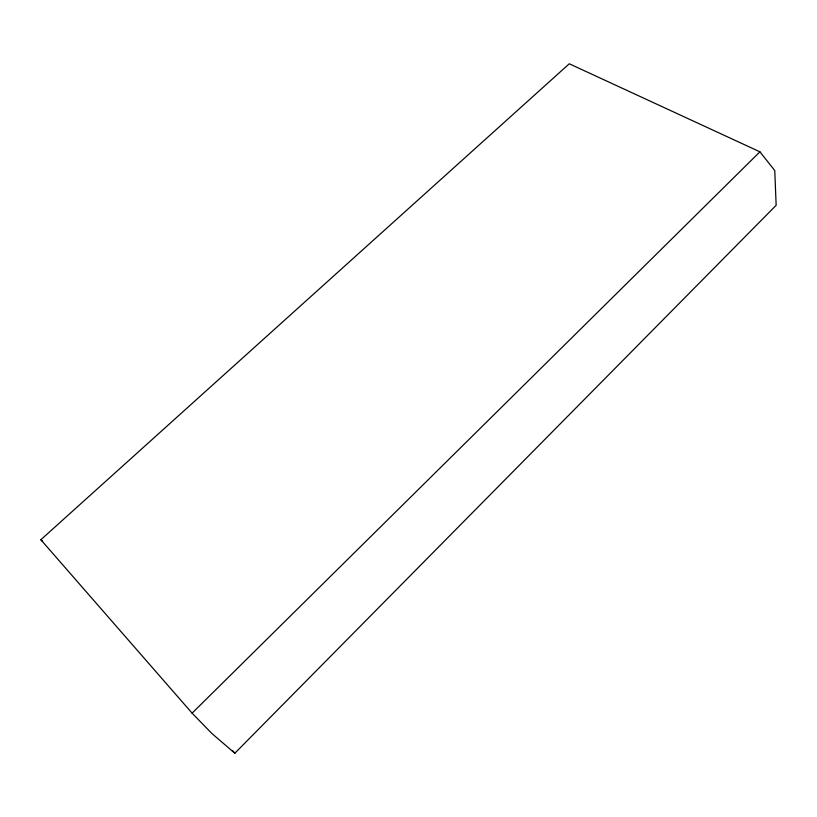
<?xml version="1.0" encoding="UTF-8"?>
<svg xmlns="http://www.w3.org/2000/svg" width="817" height="817" viewBox="0 0 817 817"><rect width="100%" height="100%" fill="white"/><g stroke="black" fill="none" stroke-linecap="round" stroke-linejoin="round"><path stroke-width="1.23" d="M234.847 753.223L776.15 205.292L774.761 170.549L759.922 151.819L569.275 63.777L40.85 539.741L192.107 713.159L211.828 733.452L234.847 753.223L232.416 750.455M192.107 713.159L759.922 151.819M40.85 539.741L42.627 541.375"/></g></svg>
